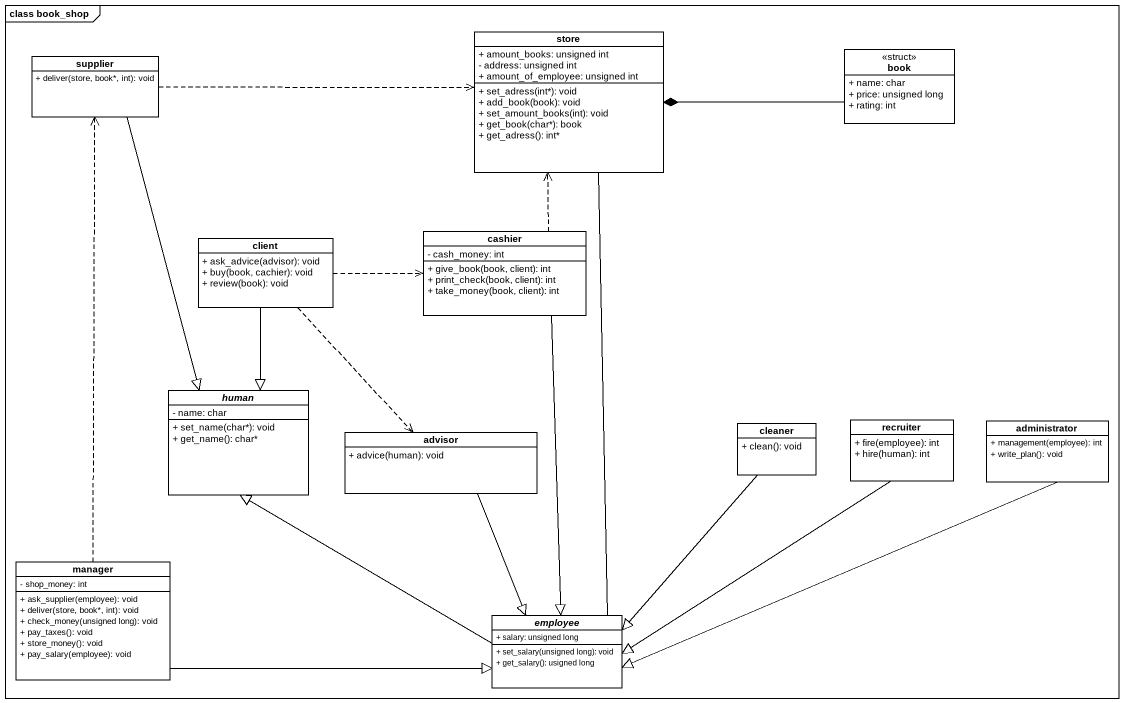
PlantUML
@startuml
mainframe class book_shop
hide circle
hide empty members
skinparam classAttributeIconSize 0
class store {
  + amount_books: unsigned int
  - address: unsigned int
  + amount_of_employee: unsigned int
  + set_adress(int*): void
  + add_book(book): void
  + set_amount_books(int): void
  + get_book(char*): book
  + get_adress(): int*
}
class supplier {
  + deliver(store, book*, int): void
}
class book <<struct>> {
  + name: char
  + price: unsigned long
  + rating: int
}
class client {
  + ask_advice(advisor): void
  + buy(book, cachier): void
  + review(book): void
}
class cashier {
  - cash_money: int
  + give_book(book, client): int
  + print_check(book, client): int
  + take_money(book, client): int
}
abstract class human {
  - name: char
  + set_name(char*): void
  + get_name(): char*
}
class advisor {
  + advice(human): void
}
class cleaner {
  + clean(): void
}
class recruiter {
  + fire(employee): int
  + hire(human): int
}
class administrator {
  + management(employee): int
  + write_plan(): void
}
class manager {
  - shop_money: int
  + ask_supplier(employee): void
  + deliver(store, book*, int): void
  + check_money(unsigned long): void
  + pay_taxes(): void
  + store_money(): void
  + pay_salary(employee): void
}
abstract class employee {
  + salary: unsigned long
  + set_salary(unsigned long): void
  + get_salary(): usigned long
}
supplier .right.> store
supplier --|> human
book -left-* store
client .right.> cashier
client --|> human
client ..> advisor
cashier .up.> store
cashier --|> employee
advisor --|> employee
cleaner --|> employee
recruiter -left-|> employee
administrator -left-|> employee
manager .up.> supplier
manager -right-|> employee
employee -up- store
employee -up-|> human
@enduml
